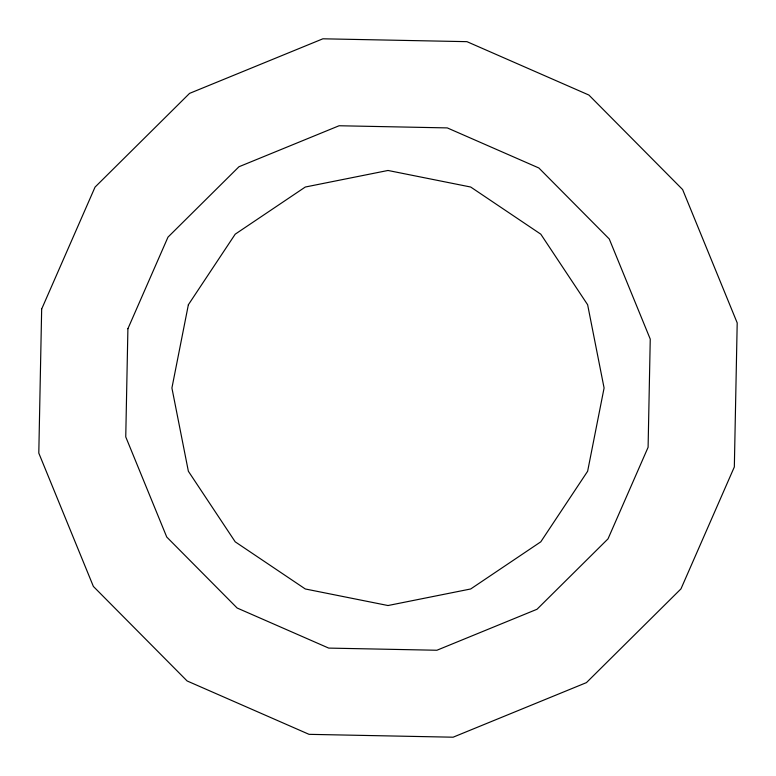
<?xml version="1.0" encoding="UTF-8"?>
<svg xmlns="http://www.w3.org/2000/svg" width="776" height="776" viewBox="0 0 776 776"><rect width="100%" height="100%" fill="white"/><g stroke="black" fill="none" stroke-linecap="round" stroke-linejoin="round"><path stroke-width="1.16" d="M41.662 309.052L38.8 453.106L93.382 586.443L187.113 680.959L309.052 734.338L453.106 737.2L586.443 682.618L680.959 588.887L734.338 466.948L737.2 322.894L682.618 189.557L588.887 95.041L466.948 41.662L322.894 38.8L189.557 93.382L95.041 187.113L41.662 309.052M127.904 328.714L125.751 436.898L166.743 537.031L237.136 608.015L328.714 648.096L436.898 650.249L537.031 609.257L608.015 538.864L648.096 447.286L650.249 339.102L609.257 238.969L538.864 167.985L447.286 127.904L339.102 125.751L238.969 166.743L167.985 237.136L127.904 328.714M188.364 304.755L171.913 388L188.364 471.245L235.206 541.823L305.308 588.974L388 605.532L470.692 588.974L540.794 541.823L587.636 471.245L604.087 388L587.636 304.755L540.794 234.177L470.692 187.026L388 170.468L305.308 187.026L235.206 234.177L188.364 304.755"/></g></svg>
